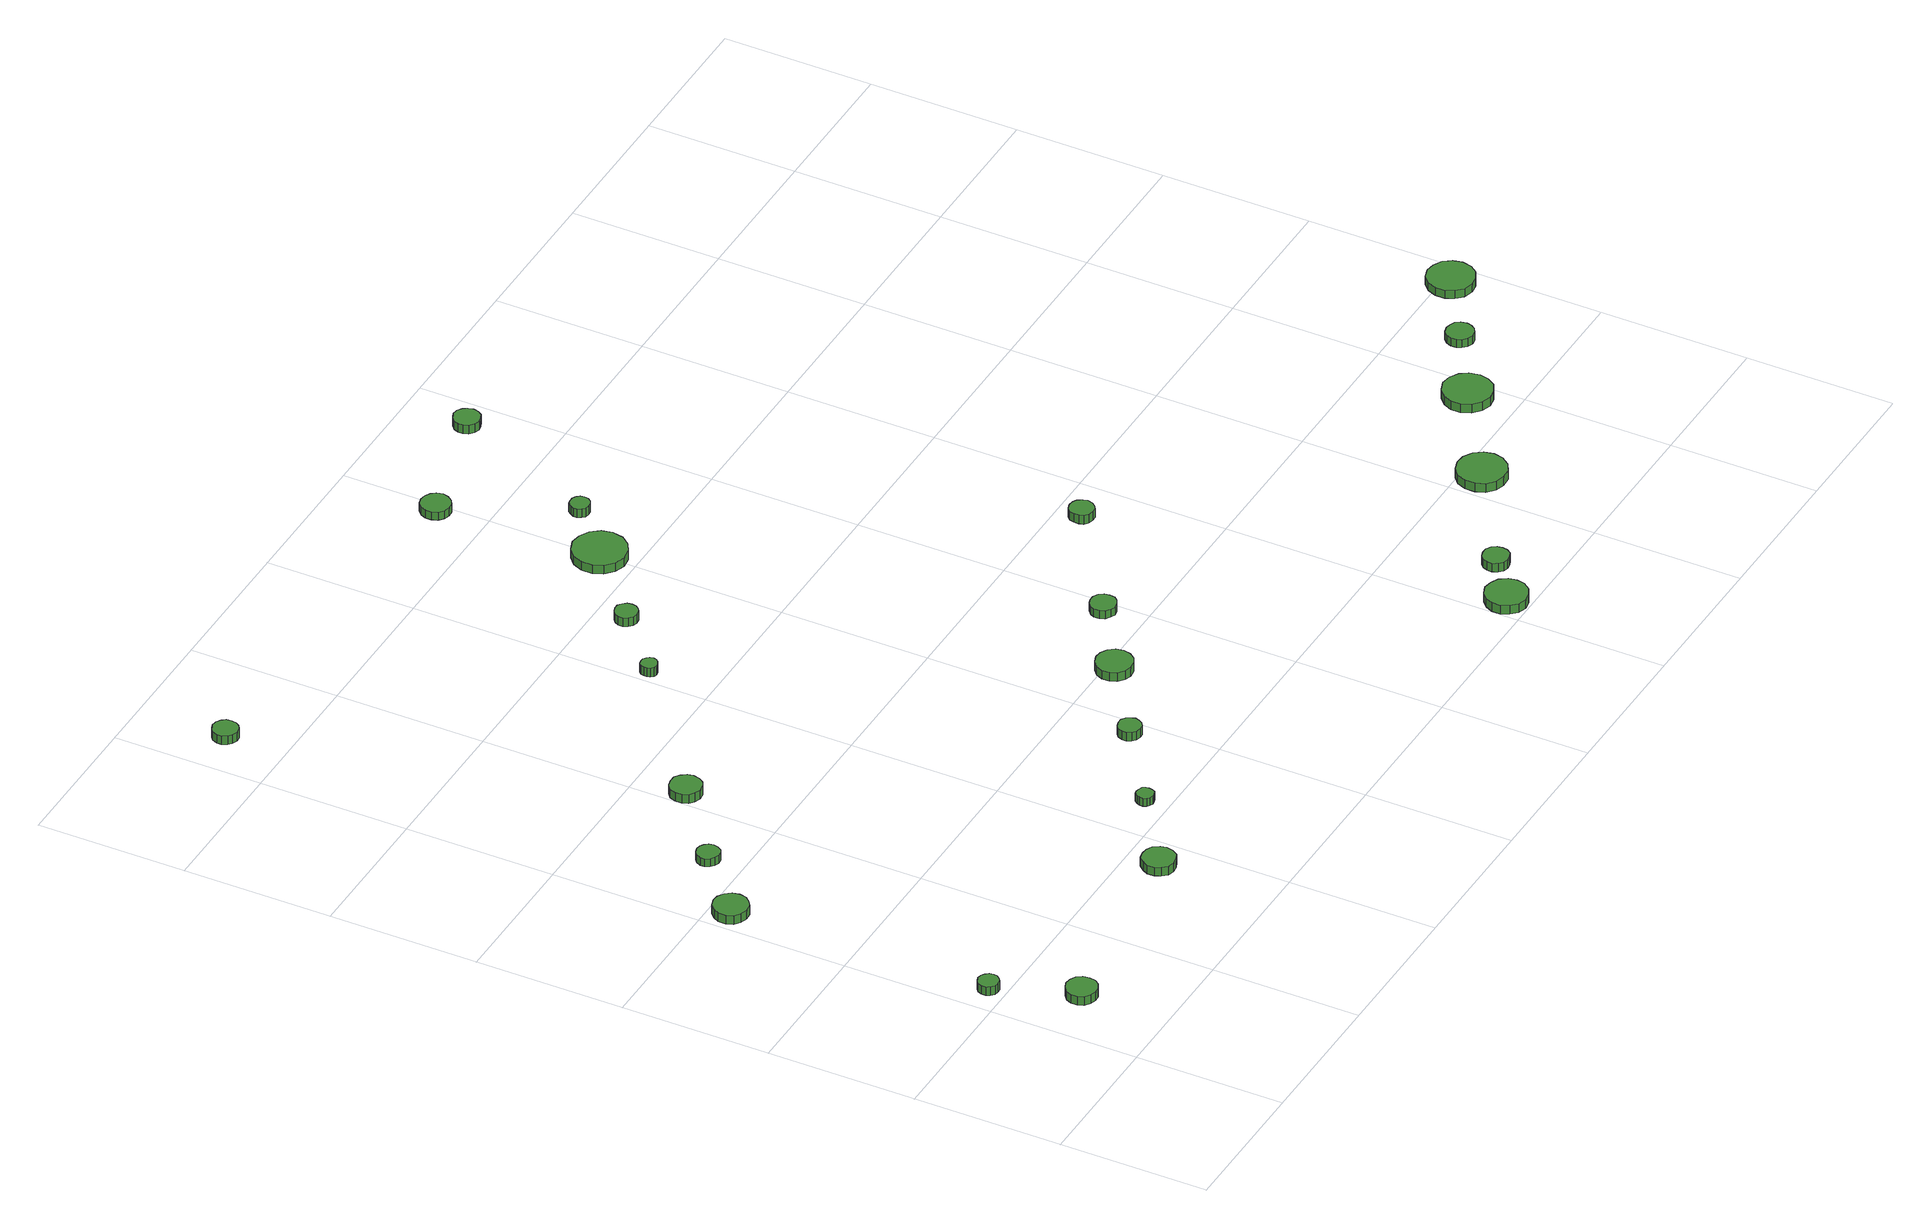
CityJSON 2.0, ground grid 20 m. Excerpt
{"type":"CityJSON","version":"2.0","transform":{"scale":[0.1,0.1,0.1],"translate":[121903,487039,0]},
"CityObjects":{
"tree1":{"type":"SolitaryVegetationObject","attributes":{"function":"something"},"geometry":[{"type":"MultiSurface","lod":"1","boundaries":[[[0,1,2,3,4,5,6,7,8,9,10,11,12,13,14]],[[15,16,17,18,19,20,21,22,23,24,25,26,27,28,29]],[[0,29,28,1]],[[1,28,27,2]],[[2,27,26,3]],[[3,26,25,4]],[[4,25,24,5]],[[5,24,23,6]],[[6,23,22,7]],[[7,22,21,8]],[[8,21,20,9]],[[9,20,19,10]],[[10,19,18,11]],[[11,18,17,12]],[[12,17,16,13]],[[13,16,15,14]],[[14,15,29,0]]]}]},
"tree2":{"type":"SolitaryVegetationObject","attributes":{"function":"something"},"geometry":[{"type":"MultiSurface","lod":"1","boundaries":[[[30,31,32,33,34,35,36,37,38,39,40,41,42,43,44]],[[45,46,47,48,49,50,51,52,53,54,55,56,57,58,59]],[[30,59,58,31]],[[31,58,57,32]],[[32,57,56,33]],[[33,56,55,34]],[[34,55,54,35]],[[35,54,53,36]],[[36,53,52,37]],[[37,52,51,38]],[[38,51,50,39]],[[39,50,49,40]],[[40,49,48,41]],[[41,48,47,42]],[[42,47,46,43]],[[43,46,45,44]],[[44,45,59,30]]]}]},
"tree3":{"type":"SolitaryVegetationObject","attributes":{"function":"something"},"geometry":[{"type":"MultiSurface","lod":"1","boundaries":[[[60,61,62,63,64,65,66,67,68,69,70,71,72,73,74]],[[75,76,77,78,79,80,81,82,83,84,85,86,87,88,89]],[[60,89,88,61]],[[61,88,87,62]],[[62,87,86,63]],[[63,86,85,64]],[[64,85,84,65]],[[65,84,83,66]],[[66,83,82,67]],[[67,82,81,68]],[[68,81,80,69]],[[69,80,79,70]],[[70,79,78,71]],[[71,78,77,72]],[[72,77,76,73]],[[73,76,75,74]],[[74,75,89,60]]]}]},
"tree4":{"type":"SolitaryVegetationObject","attributes":{"function":"something"},"geometry":[{"type":"MultiSurface","lod":"1","boundaries":[[[90,91,92,93,94,95,96,97,98,99,100,101,102,103,104]],[[105,106,107,108,109,110,111,112,113,114,115,116,117,118,119]],[[90,119,118,91]],[[91,118,117,92]],[[92,117,116,93]],[[93,116,115,94]],[[94,115,114,95]],[[95,114,113,96]],[[96,113,112,97]],[[97,112,111,98]],[[98,111,110,99]],[[99,110,109,100]],[[100,109,108,101]],[[101,108,107,102]],[[102,107,106,103]],[[103,106,105,104]],[[104,105,119,90]]]}]},
"tree5":{"type":"SolitaryVegetationObject","attributes":{"function":"something"},"geometry":[{"type":"MultiSurface","lod":"1","boundaries":[[[120,121,122,123,124,125,126,127,128,129,130,131,132,133,134]],[[135,136,137,138,139,140,141,142,143,144,145,146,147,148,149]],[[120,149,148,121]],[[121,148,147,122]],[[122,147,146,123]],[[123,146,145,124]],[[124,145,144,125]],[[125,144,143,126]],[[126,143,142,127]],[[127,142,141,128]],[[128,141,140,129]],[[129,140,139,130]],[[130,139,138,131]],[[131,138,137,132]],[[132,137,136,133]],[[133,136,135,134]],[[134,135,149,120]]]}]},
"tree6":{"type":"SolitaryVegetationObject","attributes":{"function":"something"},"geometry":[{"type":"MultiSurface","lod":"1","boundaries":[[[150,151,152,153,154,155,156,157,158,159,160,161,162,163,164]],[[165,166,167,168,169,170,171,172,173,174,175,176,177,178,179]],[[150,179,178,151]],[[151,178,177,152]],[[152,177,176,153]],[[153,176,175,154]],[[154,175,174,155]],[[155,174,173,156]],[[156,173,172,157]],[[157,172,171,158]],[[158,171,170,159]],[[159,170,169,160]],[[160,169,168,161]],[[161,168,167,162]],[[162,167,166,163]],[[163,166,165,164]],[[164,165,179,150]]]}]},
"tree7":{"type":"SolitaryVegetationObject","attributes":{"function":"something"},"geometry":[{"type":"MultiSurface","lod":"1","boundaries":[[[180,181,182,183,184,185,186,187,188,189,190,191,192,193,194]],[[195,196,197,198,199,200,201,202,203,204,205,206,207,208,209]],[[180,209,208,181]],[[181,208,207,182]],[[182,207,206,183]],[[183,206,205,184]],[[184,205,204,185]],[[185,204,203,186]],[[186,203,202,187]],[[187,202,201,188]],[[188,201,200,189]],[[189,200,199,190]],[[190,199,198,191]],[[191,198,197,192]],[[192,197,196,193]],[[193,196,195,194]],[[194,195,209,180]]]}]},
"tree8":{"type":"SolitaryVegetationObject","attributes":{"function":"something"},"geometry":[{"type":"MultiSurface","lod":"1","boundaries":[[[210,211,212,213,214,215,216,217,218,219,220,221,222,223,224]],[[225,226,227,228,229,230,231,232,233,234,235,236,237,238,239]],[[210,239,238,211]],[[211,238,237,212]],[[212,237,236,213]],[[213,236,235,214]],[[214,235,234,215]],[[215,234,233,216]],[[216,233,232,217]],[[217,232,231,218]],[[218,231,230,219]],[[219,230,229,220]],[[220,229,228,221]],[[221,228,227,222]],[[222,227,226,223]],[[223,226,225,224]],[[224,225,239,210]]]}]},
"tree9":{"type":"SolitaryVegetationObject","attributes":{"function":"something"},"geometry":[{"type":"MultiSurface","lod":"1","boundaries":[[[240,241,242,243,244,245,246,247,248,249,250,251,252,253,254]],[[255,256,257,258,259,260,261,262,263,264,265,266,267,268,269]],[[240,269,268,241]],[[241,268,267,242]],[[242,267,266,243]],[[243,266,265,244]],[[244,265,264,245]],[[245,264,263,246]],[[246,263,262,247]],[[247,262,261,248]],[[248,261,260,249]],[[249,260,259,250]],[[250,259,258,251]],[[251,258,257,252]],[[252,257,256,253]],[[253,256,255,254]],[[254,255,269,240]]]}]},
"tree10":{"type":"SolitaryVegetationObject","attributes":{"function":"something"},"geometry":[{"type":"MultiSurface","lod":"1","boundaries":[[[270,271,272,273,274,275,276,277,278,279,280,281,282,283,284]],[[285,286,287,288,289,290,291,292,293,294,295,296,297,298,299]],[[270,299,298,271]],[[271,298,297,272]],[[272,297,296,273]],[[273,296,295,274]],[[274,295,294,275]],[[275,294,293,276]],[[276,293,292,277]],[[277,292,291,278]],[[278,291,290,279]],[[279,290,289,280]],[[280,289,288,281]],[[281,288,287,282]],[[282,287,286,283]],[[283,286,285,284]],[[284,285,299,270]]]}]},
"tree11":{"type":"SolitaryVegetationObject","attributes":{"function":"something"},"geometry":[{"type":"MultiSurface","lod":"1","boundaries":[[[300,301,302,303,304,305,306,307,308,309,310,311,312,313,314]],[[315,316,317,318,319,320,321,322,323,324,325,326,327,328,329]],[[300,329,328,301]],[[301,328,327,302]],[[302,327,326,303]],[[303,326,325,304]],[[304,325,324,305]],[[305,324,323,306]],[[306,323,322,307]],[[307,322,321,308]],[[308,321,320,309]],[[309,320,319,310]],[[310,319,318,311]],[[311,318,317,312]],[[312,317,316,313]],[[313,316,315,314]],[[314,315,329,300]]]}]},
"tree12":{"type":"SolitaryVegetationObject","attributes":{"function":"something"},"geometry":[{"type":"MultiSurface","lod":"1","boundaries":[[[330,331,332,333,334,335,336,337,338,339,340,341,342,343,344]],[[345,346,347,348,349,350,351,352,353,354,355,356,357,358,359]],[[330,359,358,331]],[[331,358,357,332]],[[332,357,356,333]],[[333,356,355,334]],[[334,355,354,335]],[[335,354,353,336]],[[336,353,352,337]],[[337,352,351,338]],[[338,351,350,339]],[[339,350,349,340]],[[340,349,348,341]],[[341,348,347,342]],[[342,347,346,343]],[[343,346,345,344]],[[344,345,359,330]]]}]},
"tree13":{"type":"SolitaryVegetationObject","attributes":{"function":"something"},"geometry":[{"type":"MultiSurface","lod":"1","boundaries":[[[360,361,362,363,364,365,366,367,368,369,370,371,372,373,374]],[[375,376,377,378,379,380,381,382,383,384,385,386,387,388,389]],[[360,389,388,361]],[[361,388,387,362]],[[362,387,386,363]],[[363,386,385,364]],[[364,385,384,365]],[[365,384,383,366]],[[366,383,382,367]],[[367,382,381,368]],[[368,381,380,369]],[[369,380,379,370]],[[370,379,378,371]],[[371,378,377,372]],[[372,377,376,373]],[[373,376,375,374]],[[374,375,389,360]]]}]},
"tree14":{"type":"SolitaryVegetationObject","attributes":{"function":"something"},"geometry":[{"type":"MultiSurface","lod":"1","boundaries":[[[390,391,392,393,394,395,396,397,398,399,400,401,402,403,404]],[[405,406,407,408,409,410,411,412,413,414,415,416,417,418,419]],[[390,419,418,391]],[[391,418,417,392]],[[392,417,416,393]],[[393,416,415,394]],[[394,415,414,395]],[[395,414,413,396]],[[396,413,412,397]],[[397,412,411,398]],[[398,411,410,399]],[[399,410,409,400]],[[400,409,408,401]],[[401,408,407,402]],[[402,407,406,403]],[[403,406,405,404]],[[404,405,419,390]]]}]},
"tree15":{"type":"SolitaryVegetationObject","attributes":{"function":"something"},"geometry":[{"type":"MultiSurface","lod":"1","boundaries":[[[420,421,422,423,424,425,426,427,428,429,430,431,432,433,434]],[[435,436,437,438,439,440,441,442,443,444,445,446,447,448,449]],[[420,449,448,421]],[[421,448,447,422]],[[422,447,446,423]],[[423,446,445,424]],[[424,445,444,425]],[[425,444,443,426]],[[426,443,442,427]],[[427,442,441,428]],[[428,441,440,429]],[[429,440,439,430]],[[430,439,438,431]],[[431,438,437,432]],[[432,437,436,433]],[[433,436,435,434]],[[434,435,449,420]]]}]},
"tree16":{"type":"SolitaryVegetationObject","attributes":{"function":"something"},"geometry":[{"type":"MultiSurface","lod":"1","boundaries":[[[450,451,452,453,454,455,456,457,458,459,460,461,462,463,464]],[[465,466,467,468,469,470,471,472,473,474,475,476,477,478,479]],[[450,479,478,451]],[[451,478,477,452]],[[452,477,476,453]],[[453,476,475,454]],[[454,475,474,455]],[[455,474,473,456]],[[456,473,472,457]],[[457,472,471,458]],[[458,471,470,459]],[[459,470,469,460]],[[460,469,468,461]],[[461,468,467,462]],[[462,467,466,463]],[[463,466,465,464]],[[464,465,479,450]]]}]},
"tree17":{"type":"SolitaryVegetationObject","attributes":{"function":"something"},"geometry":[{"type":"MultiSurface","lod":"1","boundaries":[[[480,481,482,483,484,485,486,487,488,489,490,491,492,493,494]],[[495,496,497,498,499,500,501,502,503,504,505,506,507,508,509]],[[480,509,508,481]],[[481,508,507,482]],[[482,507,506,483]],[[483,506,505,484]],[[484,505,504,485]],[[485,504,503,486]],[[486,503,502,487]],[[487,502,501,488]],[[488,501,500,489]],[[489,500,499,490]],[[490,499,498,491]],[[491,498,497,492]],[[492,497,496,493]],[[493,496,495,494]],[[494,495,509,480]]]}]},
"tree18":{"type":"SolitaryVegetationObject","attributes":{"function":"something"},"geometry":[{"type":"MultiSurface","lod":"1","boundaries":[[[510,511,512,513,514,515,516,517,518,519,520,521,522,523,524]],[[525,526,527,528,529,530,531,532,533,534,535,536,537,538,539]],[[510,539,538,511]],[[511,538,537,512]],[[512,537,536,513]],[[513,536,535,514]],[[514,535,534,515]],[[515,534,533,516]],[[516,533,532,517]],[[517,532,531,518]],[[518,531,530,519]],[[519,530,529,520]],[[520,529,528,521]],[[521,528,527,522]],[[522,527,526,523]],[[523,526,525,524]],[[524,525,539,510]]]}]},
"tree19":{"type":"SolitaryVegetationObject","attributes":{"function":"something"},"geometry":[{"type":"MultiSurface","lod":"1","boundaries":[[[540,541,542,543,544,545,546,547,548,549,550,551,552,553,554]],[[555,556,557,558,559,560,561,562,563,564,565,566,567,568,569]],[[540,569,568,541]],[[541,568,567,542]],[[542,567,566,543]],[[543,566,565,544]],[[544,565,564,545]],[[545,564,563,546]],[[546,563,562,547]],[[547,562,561,548]],[[548,561,560,549]],[[549,560,559,550]],[[550,559,558,551]],[[551,558,557,552]],[[552,557,556,553]],[[553,556,555,554]],[[554,555,569,540]]]}]},
"tree20":{"type":"SolitaryVegetationObject","attributes":{"function":"something"},"geometry":[{"type":"MultiSurface","lod":"1","boundaries":[[[570,571,572,573,574,575,576,577,578,579,580,581,582,583,584]],[[585,586,587,588,589,590,591,592,593,594,595,596,597,598,599]],[[570,599,598,571]],[[571,598,597,572]],[[572,597,596,573]],[[573,596,595,574]],[[574,595,594,575]],[[575,594,593,576]],[[576,593,592,577]],[[577,592,591,578]],[[578,591,590,579]],[[579,590,589,580]],[[580,589,588,581]],[[581,588,587,582]],[[582,587,586,583]],[[583,586,585,584]],[[584,585,599,570]]]}]},
"tree21":{"type":"SolitaryVegetationObject","attributes":{"function":"something"},"geometry":[{"type":"MultiSurface","lod":"1","boundaries":[[[600,601,602,603,604,605,606,607,608,609,610,611,612,613,614]],[[615,616,617,618,619,620,621,622,623,624,625,626,627,628,629]],[[600,629,628,601]],[[601,628,627,602]],[[602,627,626,603]],[[603,626,625,604]],[[604,625,624,605]],[[605,624,623,606]],[[606,623,622,607]],[[607,622,621,608]],[[608,621,620,609]],[[609,620,619,610]],[[610,619,618,611]],[[611,618,617,612]],[[612,617,616,613]],[[613,616,615,614]],[[614,615,629,600]]]}]},
"tree22":{"type":"SolitaryVegetationObject","attributes":{"function":"something"},"geometry":[{"type":"MultiSurface","lod":"1","boundaries":[[[630,631,632,633,634,635,636,637,638,639,640,641,642,643,644]],[[645,646,647,648,649,650,651,652,653,654,655,656,657,658,659]],[[630,659,658,631]],[[631,658,657,632]],[[632,657,656,633]],[[633,656,655,634]],[[634,655,654,635]],[[635,654,653,636]],[[636,653,652,637]],[[637,652,651,638]],[[638,651,650,639]],[[639,650,649,640]],[[640,649,648,641]],[[641,648,647,642]],[[642,647,646,643]],[[643,646,645,644]],[[644,645,659,630]]]}]},
"tree23":{"type":"SolitaryVegetationObject","attributes":{"function":"something"},"geometry":[{"type":"MultiSurface","lod":"1","boundaries":[[[660,661,662,663,664,665,666,667,668,669,670,671,672,673,674]],[[675,676,677,678,679,680,681,682,683,684,685,686,687,688,689]],[[660,689,688,661]],[[661,688,687,662]],[[662,687,686,663]],[[663,686,685,664]],[[664,685,684,665]],[[665,684,683,666]],[[666,683,682,667]],[[667,682,681,668]],[[668,681,680,669]],[[669,680,679,670]],[[670,679,678,671]],[[671,678,677,672]],[[672,677,676,673]],[[673,676,675,674]],[[674,675,689,660]]]}]},
"tree24":{"type":"SolitaryVegetationObject","attributes":{"function":"something"},"geometry":[{"type":"MultiSurface","lod":"1","boundaries":[[[690,691,692,693,694,695,696,697,698,699,700,701,702,703,704]],[[705,706,707,708,709,710,711,712,713,714,715,716,717,718,719]],[[690,719,718,691]],[[691,718,717,692]],[[692,717,716,693]],[[693,716,715,694]],[[694,715,714,695]],[[695,714,713,696]],[[696,713,712,697]],[[697,712,711,698]],[[698,711,710,699]],[[699,710,709,700]],[[700,709,708,701]],[[701,708,707,702]],[[702,707,706,703]],[[703,706,705,704]],[[704,705,719,690]]]}]}
},
"vertices":[
[47,220,20],[46,226,20],[42,230,20],[38,233,20],[32,234,20],[27,232,20],[22,228,20],[20,223,20],[20,217,20],[22,212,20],[27,208,20],[32,207,20],[38,207,20],[42,210,20],[46,215,20],[46,215,7],[42,210,7],[38,207,7],[32,207,7],[27,208,7],[22,212,7],[20,217,7],[20,223,7],[22,228,7],[27,232,7],[32,234,7],[38,233,7],[42,230,7],[46,226,7],[47,220,7],
[99,116,16],[98,125,16],[93,132,16],[85,136,16],[77,137,16],[69,134,16],[62,128,16],[59,121,16],[59,112,16],[62,104,16],[69,99,16],[77,96,16],[85,97,16],[93,101,16],[98,108,16],[98,108,3],[93,101,3],[85,97,3],[77,96,3],[69,99,3],[62,104,3],[59,112,3],[59,121,3],[62,128,3],[69,134,3],[77,137,3],[85,136,3],[93,132,3],[98,125,3],[99,116,3],
[54,572,15],[52,581,15],[46,589,15],[38,594,15],[29,595,15],[19,592,15],[12,585,15],[8,577,15],[8,567,15],[12,558,15],[19,552,15],[29,549,15],[38,550,15],[46,555,15],[52,562,15],[52,562,2],[46,555,2],[38,550,2],[29,549,2],[19,552,2],[12,558,2],[8,567,2],[8,577,2],[12,585,2],[19,592,2],[29,595,2],[38,594,2],[46,589,2],[52,581,2],[54,572,2],
[128,646,15],[127,652,15],[123,657,15],[118,660,15],[112,661,15],[106,659,15],[101,655,15],[98,649,15],[98,643,15],[101,637,15],[106,633,15],[112,631,15],[118,631,15],[123,634,15],[127,640,15],[127,640,3],[123,634,3],[118,631,3],[112,631,3],[106,633,3],[101,637,3],[98,643,3],[98,649,3],[101,655,3],[106,659,3],[112,661,3],[118,660,3],[123,657,3],[127,652,3],[128,646,3],
[376,155,17],[374,163,17],[369,171,17],[361,175,17],[352,176,17],[343,174,17],[337,167,17],[333,159,17],[333,150,17],[337,142,17],[343,135,17],[352,133,17],[361,134,17],[369,138,17],[374,146,17],[374,146,4],[369,138,4],[361,134,4],[352,133,4],[343,135,4],[337,142,4],[333,150,4],[333,159,4],[337,167,4],[343,174,4],[352,176,4],[361,175,4],[369,171,4],[374,163,4],[376,155,4],
[238,731,18],[236,739,18],[231,746,18],[224,751,18],[215,751,18],[207,749,18],[200,743,18],[197,735,18],[197,726,18],[200,718,18],[207,713,18],[215,710,18],[224,711,18],[231,715,18],[236,722,18],[236,722,5],[231,715,5],[224,711,5],[215,710,5],[207,713,5],[200,718,5],[197,726,5],[197,735,5],[200,743,5],[207,749,5],[215,751,5],[224,751,5],[231,746,5],[236,739,5],[238,731,5],
[72,1277,22],[71,1284,22],[67,1289,22],[61,1293,22],[54,1294,22],[47,1291,22],[42,1287,22],[39,1280,22],[39,1274,22],[42,1267,22],[47,1263,22],[54,1260,22],[61,1261,22],[67,1265,22],[71,1270,22],[71,1270,9],[67,1265,9],[61,1261,9],[54,1260,9],[47,1263,9],[42,1267,9],[39,1274,9],[39,1280,9],[42,1287,9],[47,1291,9],[54,1294,9],[61,1293,9],[67,1289,9],[71,1284,9],[72,1277,9],
[475,231,15],[474,235,15],[472,239,15],[467,241,15],[463,242,15],[458,241,15],[455,237,15],[453,233,15],[453,228,15],[455,224,15],[458,221,15],[463,219,15],[467,220,15],[472,222,15],[474,226,15],[474,226,3],[472,222,3],[467,220,3],[463,219,3],[458,221,3],[455,224,3],[453,228,3],[453,233,3],[455,237,3],[458,241,3],[463,242,3],[467,241,3],[472,239,3],[474,235,3],[475,231,3],
[593,311,15],[591,317,15],[588,322,15],[582,326,15],[576,326,15],[570,324,15],[565,320,15],[562,314,15],[562,308,15],[565,302,15],[570,298,15],[576,296,15],[582,296,15],[588,300,15],[591,305,15],[591,305,2],[588,300,2],[582,296,2],[576,296,2],[570,298,2],[565,302,2],[562,308,2],[562,314,2],[565,320,2],[570,324,2],[576,326,2],[582,326,2],[588,322,2],[591,317,2],[593,311,2],
[428,885,17],[427,890,17],[424,893,17],[420,896,17],[415,896,17],[411,895,17],[407,892,17],[406,887,17],[406,883,17],[407,879,17],[411,875,17],[415,874,17],[420,875,17],[424,877,17],[427,881,17],[427,881,4],[424,877,4],[420,875,4],[415,874,4],[411,875,4],[407,879,4],[406,883,4],[406,887,4],[407,892,4],[411,895,4],[415,896,4],[420,896,4],[424,893,4],[427,890,4],[428,885,4],
[515,960,15],[514,966,15],[510,971,15],[505,975,15],[498,975,15],[493,973,15],[488,969,15],[485,963,15],[485,957,15],[488,951,15],[493,947,15],[498,945,15],[505,946,15],[510,949,15],[514,954,15],[514,954,2],[510,949,2],[505,946,2],[498,945,2],[493,947,2],[488,951,2],[485,957,2],[485,963,2],[488,969,2],[493,973,2],[498,975,2],[505,975,2],[510,971,2],[514,966,2],[515,960,2],
[707,387,16],[705,397,16],[699,405,16],[690,410,16],[680,411,16],[671,408,16],[663,401,16],[659,392,16],[659,382,16],[663,373,16],[671,366,16],[680,363,16],[690,364,16],[699,369,16],[705,377,16],[705,377,3],[699,369,3],[690,364,3],[680,363,3],[671,366,3],[663,373,3],[659,382,3],[659,392,3],[663,401,3],[671,408,3],[680,411,3],[690,410,3],[699,405,3],[705,397,3],[707,387,3],
[633,1048,15],[630,1062,15],[621,1074,15],[608,1081,15],[594,1083,15],[580,1078,15],[569,1068,15],[563,1055,15],[563,1040,15],[569,1027,15],[580,1017,15],[594,1012,15],[608,1014,15],[621,1021,15],[630,1033,15],[630,1033,2],[621,1021,2],[608,1014,2],[594,1012,2],[580,1017,2],[569,1027,2],[563,1040,2],[563,1055,2],[569,1068,2],[580,1078,2],[594,1083,2],[608,1081,2],[621,1074,2],[630,1062,2],[633,1048,2],
[801,455,14],[800,462,14],[796,468,14],[789,472,14],[782,472,14],[776,470,14],[770,465,14],[767,459,14],[767,452,14],[770,445,14],[776,441,14],[782,438,14],[789,439,14],[796,443,14],[800,448,14],[800,448,2],[796,443,2],[789,439,2],[782,438,2],[776,441,2],[770,445,2],[767,452,2],[767,459,2],[770,465,2],[776,470,2],[782,472,2],[789,472,2],[796,468,2],[800,462,2],[801,455,2],
[607,1267,15],[605,1275,15],[600,1281,15],[593,1285,15],[585,1286,15],[577,1284,15],[571,1278,15],[568,1271,15],[568,1263,15],[571,1255,15],[577,1250,15],[585,1247,15],[593,1248,15],[600,1252,15],[605,1259,15],[605,1259,3],[600,1252,3],[593,1248,3],[585,1247,3],[577,1250,3],[571,1255,3],[568,1263,3],[568,1271,3],[571,1278,3],[577,1284,3],[585,1286,3],[593,1285,3],[600,1281,3],[605,1275,3],[607,1267,3],
[681,1112,15],[680,1117,15],[677,1121,15],[672,1124,15],[667,1124,15],[661,1123,15],[658,1119,15],[655,1114,15],[655,1109,15],[658,1104,15],[661,1100,15],[667,1099,15],[672,1099,15],[677,1102,15],[680,1106,15],[680,1106,2],[677,1102,2],[672,1099,2],[667,1099,2],[661,1100,2],[658,1104,2],[655,1109,2],[655,1114,2],[658,1119,2],[661,1123,2],[667,1124,2],[672,1124,2],[677,1121,2],[680,1117,2],[681,1112,2],
[1057,31,14],[1055,42,14],[1048,52,14],[1038,57,14],[1026,59,14],[1015,55,14],[1007,47,14],[1002,37,14],[1002,25,14],[1007,15,14],[1015,7,14],[1026,3,14],[1038,5,14],[1048,10,14],[1055,20,14],[1055,20,1],[1048,10,1],[1038,5,1],[1026,3,1],[1015,7,1],[1007,15,1],[1002,25,1],[1002,37,1],[1007,47,1],[1015,55,1],[1026,59,1],[1038,57,1],[1048,52,1],[1055,42,1],[1057,31,1],
[958,567,15],[956,573,15],[952,579,15],[947,582,15],[940,583,15],[933,581,15],[928,576,15],[926,570,15],[926,563,15],[928,557,15],[933,553,15],[940,551,15],[947,551,15],[952,555,15],[956,560,15],[956,560,2],[952,555,2],[947,551,2],[940,551,2],[933,553,2],[928,557,2],[926,563,2],[926,570,2],[928,576,2],[933,581,2],[940,583,2],[947,582,2],[952,579,2],[956,573,2],[958,567,2],
[1107,77,14],[1106,84,14],[1102,90,14],[1095,94,14],[1088,94,14],[1081,92,14],[1076,87,14],[1073,81,14],[1073,74,14],[1076,67,14],[1081,62,14],[1088,60,14],[1095,61,14],[1102,64,14],[1106,70,14],[1106,70,1],[1102,64,1],[1095,61,1],[1088,60,1],[1081,62,1],[1076,67,1],[1073,74,1],[1073,81,1],[1076,87,1],[1081,92,1],[1088,94,1],[1095,94,1],[1102,90,1],[1106,84,1],[1107,77,1],
[772,1311,19],[770,1318,19],[766,1324,19],[760,1328,19],[753,1329,19],[746,1326,19],[740,1321,19],[737,1315,19],[737,1308,19],[740,1301,19],[746,1296,19],[753,1294,19],[760,1295,19],[766,1298,19],[770,1304,19],[770,1304,6],[766,1298,6],[760,1295,6],[753,1294,6],[746,1296,6],[740,1301,6],[737,1308,6],[737,1315,6],[740,1321,6],[746,1326,6],[753,1329,6],[760,1328,6],[766,1324,6],[770,1318,6],[772,1311,6],
[1269,173,16],[1266,186,16],[1258,197,16],[1246,204,16],[1233,205,16],[1220,201,16],[1210,192,16],[1205,180,16],[1205,166,16],[1210,154,16],[1220,145,16],[1233,141,16],[1246,142,16],[1258,149,16],[1266,160,16],[1266,160,3],[1258,149,3],[1246,142,3],[1233,141,3],[1220,145,3],[1210,154,3],[1205,166,3],[1205,180,3],[1210,192,3],[1220,201,3],[1233,205,3],[1246,204,3],[1258,197,3],[1266,186,3],[1269,173,3],
[1404,263,15],[1401,277,15],[1394,287,15],[1382,294,15],[1369,296,15],[1356,291,15],[1346,282,15],[1340,270,15],[1340,257,15],[1346,244,15],[1356,235,15],[1369,231,15],[1382,233,15],[1394,239,15],[1401,250,15],[1401,250,2],[1394,239,2],[1382,233,2],[1369,231,2],[1356,235,2],[1346,244,2],[1340,257,2],[1340,270,2],[1346,282,2],[1356,291,2],[1369,296,2],[1382,294,2],[1394,287,2],[1401,277,2],[1404,263,2],
[1491,326,14],[1489,334,14],[1485,340,14],[1478,343,14],[1471,344,14],[1463,342,14],[1458,337,14],[1455,330,14],[1455,322,14],[1458,316,14],[1463,311,14],[1471,308,14],[1478,309,14],[1485,313,14],[1489,319,14],[1489,319,2],[1485,313,2],[1478,309,2],[1471,308,2],[1463,311,2],[1458,316,2],[1455,322,2],[1455,330,2],[1458,337,2],[1463,342,2],[1471,344,2],[1478,343,2],[1485,340,2],[1489,334,2],[1491,326,2],
[1598,388,14],[1595,400,14],[1588,411,14],[1576,417,14],[1564,419,14],[1551,415,14],[1542,406,14],[1537,394,14],[1537,381,14],[1542,370,14],[1551,361,14],[1564,357,14],[1576,359,14],[1588,365,14],[1595,375,14],[1595,375,2],[1588,365,2],[1576,359,2],[1564,357,2],[1551,361,2],[1542,370,2],[1537,381,2],[1537,394,2],[1542,406,2],[1551,415,2],[1564,419,2],[1576,417,2],[1588,411,2],[1595,400,2],[1598,388,2]
]}
